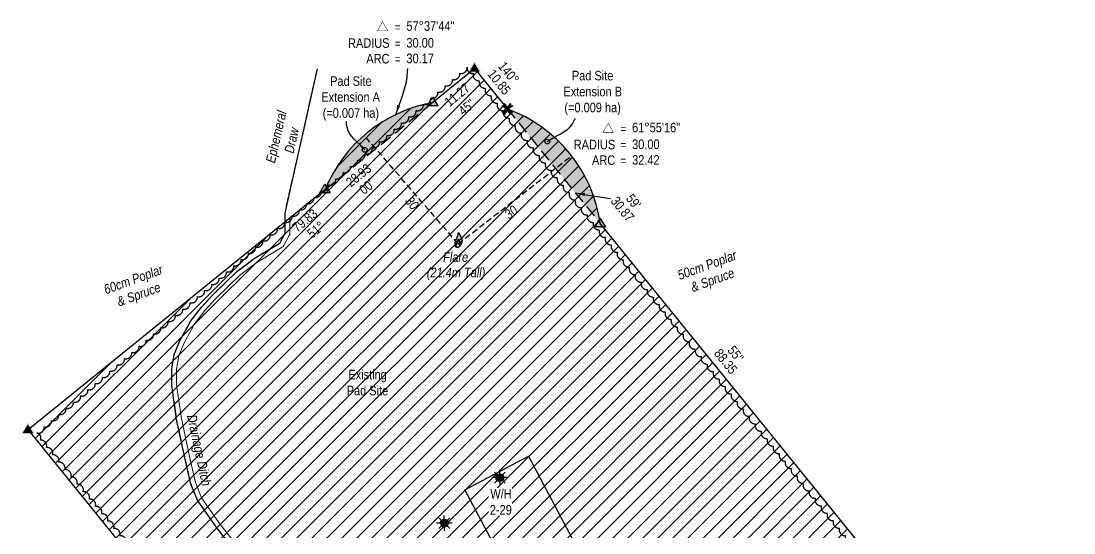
# Model space of a CAD drawing. Extents: x 406153 to 408770, y 6055523 to 6058345.
# Drawn here: x 406153 to 407252, y 6056832 to 6057367 of the extents above; entities that cross this region are included whole.
import ezdxf
from ezdxf.enums import TextEntityAlignment as Align

# ---------------------------------------------------------------- set-up
doc = ezdxf.new("R2010")
doc.units = 0
doc.header["$LTSCALE"] = 5
for name, pattern in [('0', [1, 1, 0]), ('foc-ACCESSROAD', [3.75, 2.5, -1.25]), ('foc-TIELINE', [1.875, 1.25, -0.625]), ('foc-TOPO-ephemeral', [6.25, 3.125, -0.625, 0.625, -0.625, 0.625, -0.625])]:
    doc.linetypes.add(name, pattern=pattern)
for name, color, linetype, lineweight in [('AS-GENERAL', 48, 'Continuous', 18), ('C-WS-T', 13, 'Continuous', 9), ('T-TEXT', 48, 'Continuous', 18), ('T-TIE-T', 201, 'Continuous', 18)]:
    doc.layers.add(name, color=color, linetype=linetype, lineweight=lineweight)
for name, color, linetype in [('AS-SYMBOL', 7, 'Continuous'), ('C-RW', 13, 'Continuous'), ('C-WS', 13, 'foc-ACCESSROAD'), ('C-WS-S', 13, 'Continuous'), ('L-BD1', 253, 'Continuous'), ('L-MON', 1, 'Continuous'), ('P-PROPOSED', 10, 'Continuous'), ('P-PROPOSED-EXISTING-H', 59, 'Continuous'), ('P-PROPOSED-H', 21, 'Continuous'), ('P-TXT', 4, 'Continuous'), ('T-BUSH', 110, '0'), ('T-BUSH-T', 110, 'Continuous'), ('T-DRAW', 143, 'foc-TOPO-ephemeral'), ('T-TIE', 201, 'foc-TIELINE'), ('T-WATER-T', 170, 'Continuous')]:
    doc.layers.add(name, color=color, linetype=linetype)
doc.styles.add('175L', font='ARIALN.TTF', dxfattribs={"height": 20})
doc.styles.add('18', font='ARIALN.TTF', dxfattribs={"height": 18})
doc.styles.add('80', font='ARIALN.TTF', dxfattribs={"height": 10})
doc.styles.add('80CG', font='ARIALN.TTF', dxfattribs={"height": 10})
doc.styles.add('80L', font='ARIALN.TTF', dxfattribs={"height": 10})
doc.styles.add('80LS', font='ARIALNI.TTF', dxfattribs={"height": 10})
doc.styles.add('foc-LtypeFont', font='ARIALN.TTF', dxfattribs={"height": 7.35})
doc.linetypes.add('foc-TOPO-flowdirection-NOLINE', pattern='A,0,[">",foc-LtypeFont,S=0.3,R=0,X=0,Y=-0.945],-20,[">",foc-LtypeFont,S=0.3,R=0,X=0,Y=-0.945],0', length=20)
doc.dimstyles.new('Compass 5 000', dxfattribs={"dimscale": 5, "dimtxt": 9, "dimasz": 2, "dimexe": 0.2, "dimexo": 0.0625, "dimgap": 0.5, "dimtad": 0, "dimtih": 1, "dimtoh": 1, "dimzin": 0, "dimdsep": 46, "dimtxsty": '80CG', "dimcen": 0.1, "dimse1": 1, "dimse2": 1, "dimclrd": 256, "dimclrt": 256, "dimaunit": 1, "dimadec": 4, "dimazin": 0, "dimtfac": 0.06, "dimtofl": 0, "dimtmove": 0, "dimatfit": 1, "dimfxl": 0.2, "dimtolj": 1, "dimtzin": 0, "dimlwd": -1, "dimarcsym": 0})

# ---------------------------------------------------------------- blocks, each defined once
blk = doc.blocks.new('FLARE')
h = blk.add_hatch(color=255)
h.dxf.hatch_style = 1
h.paths.add_polyline_path([(0.16, 2.41, 0.114147), (0.13, 2.43), (0.11, 2.44, 0.261551), (0.01, 2.42), (0, 2.41, 0.131268), (-0.03, 2.37), (-0.04, 2.35, 0.041497), (-0.05, 2.33), (-0.05, 2.29, 0.015174), (-0.05, 2.29), (-0.06, 2.24, 0.004376), (-0.06, 2.24), (-0.07, 2.18), (-0.08, 2.11), (-0.09, 2.05), (-0.1, 1.98), (-0.12, 1.91), (-0.14, 1.83), (-0.17, 1.76), (-0.19, 1.68), (-0.22, 1.61), (-0.26, 1.53), (-0.29, 1.46), (-0.32, 1.39), (-0.36, 1.32), (-0.39, 1.25, 0.000505), (-0.39, 1.25), (-0.43, 1.18, 0.002398), (-0.43, 1.18), (-0.46, 1.1, 0.004177), (-0.46, 1.1), (-0.5, 1.03, 0.005735), (-0.5, 1.03), (-0.53, 0.95, 0.006994), (-0.53, 0.95), (-0.56, 0.87, 0.00791), (-0.57, 0.87), (-0.6, 0.78, 0.008323), (-0.6, 0.78), (-0.63, 0.69, 0.008095), (-0.63, 0.68), (-0.66, 0.59, 0.008067), (-0.66, 0.59), (-0.68, 0.49, 0.008387), (-0.68, 0.49), (-0.7, 0.39, 0.009056), (-0.71, 0.38), (-0.72, 0.28, 0.010123), (-0.72, 0.28), (-0.74, 0.18, 0.011689), (-0.74, 0.18), (-0.75, 0.08, 0.013925), (-0.75, 0.08), (-0.75, -0.02, 0.016488), (-0.75, -0.02), (-0.75, -0.11, 0.017255), (-0.75, -0.12), (-0.74, -0.2, 0.01735), (-0.74, -0.2), (-0.73, -0.28, 0.017311), (-0.73, -0.29), (-0.71, -0.36, 0.01715), (-0.71, -0.36), (-0.69, -0.43, 0.016886), (-0.69, -0.44), (-0.66, -0.5, 0.016546), (-0.66, -0.5), (-0.63, -0.56, 0.016164), (-0.63, -0.56), (-0.6, -0.61, 0.016329), (-0.6, -0.62), (-0.57, -0.66, 0.018828), (-0.57, -0.67), (-0.54, -0.71, 0.022087), (-0.53, -0.71), (-0.5, -0.75, 0.025345), (-0.49, -0.76), (-0.46, -0.78, 0.028234), (-0.45, -0.79), (-0.42, -0.82, 0.030298), (-0.41, -0.82), (-0.37, -0.84, 0.031129), (-0.36, -0.85), (-0.32, -0.86, 0.030544), (-0.31, -0.87), (-0.27, -0.88, 0.028465), (-0.26, -0.88), (-0.22, -0.89, 0.025311), (-0.21, -0.89), (-0.16, -0.89, 0.02283), (-0.15, -0.89), (-0.11, -0.89, 0.021226), (-0.1, -0.89), (-0.05, -0.88, 0.020401), (-0.04, -0.88), (0, -0.87, 0.020299), (0.01, -0.87), (0.05, -0.85, 0.020911), (0.06, -0.85), (0.11, -0.83, 0.022277), (0.11, -0.83), (0.15, -0.81, 0.023712), (0.16, -0.8), (0.2, -0.78, 0.022408), (0.21, -0.78), (0.24, -0.75, 0.01993), (0.25, -0.74), (0.28, -0.72, 0.017146), (0.28, -0.71), (0.31, -0.68, 0.014211), (0.32, -0.68), (0.35, -0.64, 0.011221), (0.35, -0.64), (0.37, -0.61, 0.008212), (0.38, -0.61), (0.4, -0.57, 0.005172), (0.4, -0.57), (0.42, -0.54, 0.002523), (0.43, -0.54), (0.45, -0.5, 0.001671), (0.45, -0.5), (0.47, -0.47, 0.001229), (0.47, -0.47), (0.49, -0.44, 0.00075), (0.49, -0.44), (0.51, -0.41, 0.00026), (0.51, -0.41), (0.54, -0.37), (0.56, -0.34), (0.58, -0.3), (0.61, -0.27), (0.63, -0.23, 0.001311), (0.63, -0.23), (0.66, -0.19, 0.003726), (0.66, -0.19), (0.69, -0.15, 0.006065), (0.69, -0.14), (0.72, -0.1, 0.008452), (0.72, -0.1), (0.74, -0.05, 0.010991), (0.75, -0.05), (0.77, 0, 0.013767), (0.77, 0), (0.79, 0.05, 0.016839), (0.8, 0.05), (0.81, 0.1, 0.019104), (0.82, 0.11), (0.83, 0.15, 0.016987), (0.83, 0.16), (0.84, 0.21, 0.013636), (0.84, 0.21), (0.85, 0.26, 0.010244), (0.85, 0.27), (0.86, 0.31, 0.006846), (0.86, 0.32), (0.86, 0.37, 0.003419), (0.86, 0.37), (0.86, 0.41), (0.87, 0.46), (0.87, 0.5), (0.88, 0.54), (0.88, 0.59), (0.89, 0.63, 0.001278), (0.89, 0.63), (0.89, 0.67, 0.004735), (0.89, 0.67), (0.9, 0.71, 0.008354), (0.9, 0.72), (0.9, 0.76, 0.012059), (0.9, 0.76), (0.9, 0.8, 0.015712), (0.9, 0.81), (0.9, 0.85, 0.018457), (0.9, 0.85), (0.9, 0.89, 0.018102), (0.9, 0.9), (0.89, 0.94, 0.016533), (0.89, 0.95), (0.88, 0.99, 0.014576), (0.88, 0.99), (0.87, 1.03, 0.012435), (0.86, 1.04), (0.85, 1.08, 0.010283), (0.85, 1.09), (0.83, 1.13, 0.00824), (0.83, 1.13), (0.81, 1.18, 0.00638), (0.81, 1.18), (0.78, 1.23, 0.004735), (0.78, 1.23), (0.76, 1.29, 0.003388), (0.75, 1.29), (0.73, 1.34, 0.002345), (0.73, 1.34), (0.7, 1.4, 0.001492), (0.7, 1.4), (0.67, 1.46, 0.000746), (0.67, 1.46), (0.63, 1.51), (0.6, 1.57), (0.57, 1.62), (0.55, 1.68), (0.52, 1.73), (0.49, 1.78), (0.47, 1.83), (0.45, 1.87), (0.42, 1.92), (0.4, 1.97), (0.38, 2.02), (0.35, 2.08, 0.000332), (0.35, 2.08), (0.33, 2.13, 0.001849), (0.33, 2.13), (0.3, 2.19, 0.0038), (0.3, 2.19), (0.27, 2.24, 0.006473), (0.27, 2.24), (0.25, 2.29, 0.010865), (0.24, 2.3), (0.22, 2.34, 0.019524), (0.22, 2.34), (0.19, 2.38, 0.041077), (0.18, 2.39)])
at = {"color": 48, "flags": 128}
for points in [[(0.11, -0.72), (0.07, -0.74), (0.03, -0.76), (-0.02, -0.77), (-0.07, -0.78), (-0.11, -0.79), (-0.16, -0.79), (-0.2, -0.79), (-0.25, -0.78), (-0.29, -0.77), (-0.32, -0.76), (-0.36, -0.74), (-0.4, -0.71), (-0.43, -0.68), (-0.46, -0.65), (-0.49, -0.61), (-0.52, -0.56), (-0.54, -0.51), (-0.57, -0.46), (-0.59, -0.4), (-0.61, -0.33), (-0.63, -0.26), (-0.64, -0.19), (-0.65, -0.11), (-0.65, -0.02), (-0.65, 0.07), (-0.64, 0.17), (-0.63, 0.27), (-0.61, 0.36), (-0.58, 0.46), (-0.56, 0.56), (-0.53, 0.66), (-0.5, 0.75), (-0.47, 0.83), (-0.44, 0.91), (-0.41, 0.99), (-0.37, 1.06), (-0.34, 1.13), (-0.3, 1.2), (-0.27, 1.27), (-0.23, 1.34), (-0.2, 1.42), (-0.16, 1.49), (-0.13, 1.57), (-0.1, 1.65), (-0.07, 1.73), (-0.04, 1.8), (-0.02, 1.88), (0, 1.96), (0.01, 2.03), (0.02, 2.1), (0.03, 2.17), (0.04, 2.22), (0.05, 2.27), (0.05, 2.31), (0.06, 2.34), (0.08, 2.35), (0.09, 2.34), (0.11, 2.32), (0.13, 2.29), (0.16, 2.25), (0.18, 2.2), (0.21, 2.14), (0.24, 2.09), (0.26, 2.03), (0.29, 1.98), (0.31, 1.93), (0.33, 1.88), (0.36, 1.83), (0.38, 1.78), (0.41, 1.73), (0.43, 1.68), (0.46, 1.63), (0.49, 1.58), (0.52, 1.52), (0.55, 1.47), (0.58, 1.41), (0.61, 1.35), (0.64, 1.3), (0.67, 1.24), (0.69, 1.19), (0.72, 1.14), (0.74, 1.09), (0.75, 1.05), (0.77, 1), (0.78, 0.96), (0.79, 0.92), (0.8, 0.88), (0.8, 0.84), (0.8, 0.8), (0.8, 0.76), (0.8, 0.72), (0.79, 0.68), (0.79, 0.64), (0.78, 0.6), (0.78, 0.56), (0.77, 0.51), (0.77, 0.47), (0.76, 0.42), (0.76, 0.37), (0.76, 0.33), (0.75, 0.28), (0.74, 0.23), (0.73, 0.18), (0.72, 0.13), (0.7, 0.09), (0.68, 0.04), (0.66, 0), (0.63, -0.05), (0.61, -0.09), (0.58, -0.13), (0.55, -0.17), (0.53, -0.21), (0.5, -0.25), (0.48, -0.28), (0.45, -0.32), (0.43, -0.35), (0.41, -0.38), (0.39, -0.42), (0.37, -0.45), (0.34, -0.48), (0.32, -0.51), (0.3, -0.55), (0.27, -0.58), (0.24, -0.61), (0.21, -0.64), (0.18, -0.67), (0.15, -0.7)], [(0.02, -0.75), (-0.01, -0.76), (-0.03, -0.77), (-0.05, -0.78), (-0.08, -0.78), (-0.11, -0.79), (-0.13, -0.79), (-0.16, -0.79), (-0.18, -0.78), (-0.2, -0.78), (-0.23, -0.77), (-0.25, -0.76), (-0.26, -0.74), (-0.28, -0.73), (-0.3, -0.71), (-0.32, -0.69), (-0.33, -0.66), (-0.35, -0.63), (-0.36, -0.6), (-0.37, -0.57), (-0.39, -0.53), (-0.4, -0.49), (-0.4, -0.45), (-0.41, -0.41), (-0.41, -0.36), (-0.41, -0.31), (-0.4, -0.25), (-0.39, -0.2), (-0.38, -0.14), (-0.37, -0.09), (-0.36, -0.03), (-0.34, 0.02), (-0.32, 0.07), (-0.31, 0.12), (-0.29, 0.16), (-0.27, 0.21), (-0.25, 0.25), (-0.23, 0.29), (-0.21, 0.33), (-0.19, 0.37), (-0.17, 0.41), (-0.15, 0.45), (-0.14, 0.49), (-0.12, 0.53), (-0.1, 0.58), (-0.08, 0.62), (-0.07, 0.66), (-0.06, 0.71), (-0.05, 0.75), (-0.04, 0.79), (-0.03, 0.83), (-0.03, 0.87), (-0.02, 0.9), (-0.02, 0.93), (-0.01, 0.95), (-0.01, 0.96), (0, 0.97), (0.01, 0.96), (0.02, 0.95), (0.03, 0.94), (0.04, 0.91), (0.06, 0.88), (0.07, 0.86), (0.09, 0.82), (0.1, 0.79), (0.12, 0.76), (0.13, 0.74), (0.14, 0.71), (0.16, 0.68), (0.17, 0.65), (0.18, 0.63), (0.2, 0.6), (0.21, 0.57), (0.23, 0.54), (0.25, 0.51), (0.26, 0.47), (0.28, 0.44), (0.3, 0.41), (0.31, 0.38), (0.33, 0.35), (0.34, 0.32), (0.36, 0.29), (0.37, 0.27), (0.38, 0.24), (0.39, 0.22), (0.39, 0.19), (0.4, 0.17), (0.4, 0.15), (0.41, 0.13), (0.41, 0.1), (0.41, 0.08), (0.4, 0.06), (0.4, 0.04), (0.4, 0.01), (0.39, -0.01), (0.39, -0.03), (0.39, -0.06), (0.39, -0.08), (0.38, -0.11), (0.38, -0.14), (0.38, -0.16), (0.38, -0.19), (0.37, -0.22), (0.37, -0.24), (0.36, -0.27), (0.35, -0.3), (0.34, -0.32), (0.32, -0.35), (0.31, -0.37), (0.3, -0.4), (0.28, -0.42), (0.27, -0.44), (0.25, -0.46), (0.24, -0.48), (0.22, -0.5), (0.21, -0.52), (0.2, -0.54), (0.19, -0.56), (0.17, -0.58), (0.16, -0.6), (0.15, -0.61), (0.14, -0.63), (0.12, -0.65), (0.11, -0.67), (0.09, -0.69), (0.08, -0.7), (0.06, -0.72), (0.04, -0.74)]]:
    blk.add_lwpolyline(points, close=True, dxfattribs=at)
blk = doc.blocks.new('GAS')
h = blk.add_hatch(color=255)
h.dxf.hatch_style = 1
edge = h.paths.add_edge_path()
edge.add_arc((0, 0), 0.9, 0, 360)
for p, q in [((-0.81, 0), (-1.62, 0)), ((-0.57, 0.57), (-1.14, 1.14)), ((0, 0.81), (0, 1.62)), ((0.57, 0.57), (1.14, 1.14)), ((1.62, 0), (0.81, 0)), ((-0.57, -0.57), (-1.14, -1.14)), ((0, -0.81), (0, -1.62)), ((1.14, -1.14), (0.57, -0.57))]:
    blk.add_line(p, q)
blk.add_circle((0, 0), 0.8)
blk = doc.blocks.new('TRIA')
blk.add_hatch(color=255).paths.add_polyline_path([(-0.04, 1.52), (-1.47, -0.87), (1.39, -0.87)])
blk = doc.blocks.new('TRIAA')
blk.add_blockref('TRIA', (0, 0))
blk = doc.blocks.new('TRIB')
at = {"color": 1}
blk.add_lwpolyline([(-1.12, -0.67), (-0.04, 1.13), (1.04, -0.67)], close=True, dxfattribs=at)
blk = doc.blocks.new('TRIBB')
blk.add_blockref('TRIB', (0, 0))
blk = doc.blocks.new('TRICC')
for name in ['TRIAA', 'TRIBB']:
    blk.add_blockref(name, (0, 0))
blk = doc.blocks.new('plspike')
blk.add_blockref('TRICC', (0, 0))
blk = doc.blocks.new('TEMP')
h = blk.add_hatch(color=255)
h.dxf.hatch_style = 1
h.paths.add_polyline_path([(0, 0.25), (-0.67, 1.15), (-0.67, 0.67), (-1.15, 0.67), (-0.25, 0), (-1.15, -0.67), (-0.67, -0.67), (-0.67, -1.15), (0, -0.25), (0.67, -1.15), (0.67, -0.67), (1.15, -0.67), (0.25, 0), (1.15, 0.67), (0.67, 0.67), (0.67, 1.15)])
h.paths.add_polyline_path([(0.57, 0.85), (0.57, 0.57), (0.85, 0.57), (0.08, 0), (0.85, -0.57), (0.57, -0.57), (0.57, -0.85), (0, -0.08), (-0.57, -0.85), (-0.57, -0.57), (-0.85, -0.57), (-0.08, 0), (-0.85, 0.57), (-0.57, 0.57), (-0.57, 0.85), (0, 0.08)], flags=16)
h = blk.add_hatch(color=1)
h.dxf.hatch_style = 1
h.paths.add_polyline_path([(0, 0.08), (-0.57, 0.85), (-0.57, 0.57), (-0.85, 0.57), (-0.08, 0), (-0.85, -0.57), (-0.57, -0.57), (-0.57, -0.85), (0, -0.08), (0.57, -0.85), (0.57, -0.57), (0.85, -0.57), (0.08, 0), (0.85, 0.57), (0.57, 0.57), (0.57, 0.85)])
at = {"color": 1}
for p, q in [((-0.08, 0), (0.08, 0)), ((0, 0.08), (0, -0.08))]:
    blk.add_line(p, q, dxfattribs=at)
at = {"color": 255, "flags": 128}
blk.add_lwpolyline([(-0.25, 0), (-1.15, 0.67), (-0.67, 0.67), (-0.67, 1.15), (0, 0.25), (0.67, 1.15), (0.67, 0.67), (1.15, 0.67), (0.25, 0), (1.15, -0.67), (0.67, -0.67), (0.67, -1.15), (0, -0.25), (-0.67, -1.15), (-0.67, -0.67), (-1.15, -0.67)], close=True, dxfattribs=at)
at = {"color": 1, "flags": 128}
blk.add_lwpolyline([(-0.08, 0), (-0.85, 0.57), (-0.57, 0.57), (-0.57, 0.85), (0, 0.08), (0.57, 0.85), (0.57, 0.57), (0.85, 0.57), (0.08, 0), (0.85, -0.57), (0.57, -0.57), (0.57, -0.85), (0, -0.08), (-0.57, -0.85), (-0.57, -0.57), (-0.85, -0.57)], close=True, dxfattribs=at)
blk = doc.blocks.new('STRIA')
blk.add_hatch(color=255).paths.add_polyline_path([(-0.04, 1.52), (-1.47, -0.87), (1.39, -0.87)])
blk = doc.blocks.new('STRIAA')
blk.add_blockref('STRIA', (0, 0))
blk = doc.blocks.new('STRIB')
at = {"color": 1}
blk.add_solid([(-1.12, -0.67), (-0.04, 1.13), (1.04, -0.67)], dxfattribs=at)
blk = doc.blocks.new('STRIBB')
blk.add_blockref('STRIB', (0, 0))
blk = doc.blocks.new('STRICC')
for name in ['STRIAA', 'STRIBB']:
    blk.add_blockref(name, (0, 0))
blk = doc.blocks.new('fdspike')
blk.add_blockref('STRICC', (0, 0))
blk = doc.blocks.new('curve')
at = {"const_width": 0.1}
blk.add_lwpolyline([(-4.99, 5.39), (-6.08, 3.49), (-3.89, 3.49)], close=True, dxfattribs=at)
at = {"style": '80'}
for p in [(-2.44, 3.36), (-2.44, -0.04), (-2.44, -3.3)]:
    blk.add_text('=', height=1.8, dxfattribs=at).set_placement(p)
for s, p in [('RADIUS', (-3.54, -0.05)), ('ARC', (-3.54, -3.31))]:
    blk.add_text(s, height=2, dxfattribs=at).set_placement(p, align=Align.RIGHT)
for tag, p in [('DELTA', (0, 3.52)), ('CURVE_RADIUS', (0, 0)), ('ARC_LENGTH', (0, -3.26))]:
    blk.add_attdef(tag, p, '', height=2, dxfattribs=at)

msp = doc.modelspace()

# ---------------------------------------------------------------- hatches: boundary and pattern name
at = {"layer": 'P-PROPOSED-EXISTING-H'}
h = msp.add_hatch(dxfattribs=at)
h.set_pattern_fill('ANSI31', color=256, scale=3.498492, style=0)
h.set_pattern_definition([(45, (-3004.45, 7510.352), (-7.85433892, 7.85433892), [])])
edge = h.paths.add_edge_path()
edge.add_arc((406609.686, 6057134.196), 149.912, 8.055628, 69.947139)
edge.add_line((406661.089, 6057275.02), (406626.946, 6057317.181))
edge.add_line((406626.946, 6057317.181), (406583.166, 6057281.744))
edge.add_arc((406609.686, 6057134.196), 149.912, 100.189521, 157.786279)
edge.add_line((406470.9, 6057190.872), (406160.781, 6056939.851))
edge.add_line((406160.781, 6056939.851), (406569.706, 6056434.746))
edge.add_line((406569.706, 6056434.746), (407036.061, 6056811.991))
edge.add_line((407036.061, 6056811.991), (406758.119, 6057155.204))
at = {"layer": 'P-PROPOSED-H'}
h = msp.add_hatch(color=256, dxfattribs=at)
h.dxf.hatch_style = 1
edge = h.paths.add_edge_path()
edge.add_line((406583.203, 6057281.774), (406470.863, 6057190.842))
edge.add_arc((406609.686, 6057134.196), 149.935, 100.173434, 157.802366, ccw=False)
h = msp.add_hatch(color=256, dxfattribs=at)
h.dxf.hatch_style = 1
edge = h.paths.add_edge_path()
edge.add_line((406758.147, 6057155.169), (406661.061, 6057275.055))
edge.add_arc((406609.686, 6057134.196), 149.935, 8.040879, 69.961889, ccw=False)

# ---------------------------------------------------------------- linework, layer by layer
at = {"layer": 'AS-GENERAL', "flags": 128}
msp.add_lwpolyline([(406397.573, 6056795.61), (406361.683, 6056840.569), (406341.895, 6056868.822), (406335.519, 6056884.753), (406329.35, 6056911.825), (406320.733, 6056951.536), (406315.751, 6056986.882), (406315.772, 6057003.294), (406318.006, 6057017.25), (406323.638, 6057030.76), (406334.971, 6057050.8), (406345.391, 6057064.396), (406356.505, 6057076.675), (406370.733, 6057090.598), (406381.562, 6057101.129), (406399.49, 6057114.73), (406425.964, 6057130.606, 0.13405339), (406427.785, 6057132.507), (406433.423, 6057142.887, 0.12503866), (406434.029, 6057145.273), (406434.029, 6057161.028)], format="xyb", dxfattribs=at)
at = {"layer": 'C-RW'}
msp.add_lwpolyline([(407127.574, 6056054.682), (406798.674, 6056461.689), (406720.875, 6056557.938), (406632.379, 6056667.715), (406687.031, 6056744.737), (406616.802, 6056877.219), (406683.065, 6056912.348), (406774.942, 6056739.026), (406726.332, 6056670.52), (406779.227, 6056604.966), (406971.13, 6056367.881)], dxfattribs=at)
at = {"layer": 'C-WS'}
for p, q in [((406470.9, 6057190.872), (406583.166, 6057281.744)), ((406661.089, 6057275.02), (406758.119, 6057155.204))]:
    msp.add_line(p, q, dxfattribs=at)
at = {"layer": 'P-PROPOSED'}
msp.add_lwpolyline([(406758.119, 6057155.204, 0.27681483), (406661.089, 6057275.02), (406626.946, 6057317.181), (406583.166, 6057281.744, 0.25674128), (406470.9, 6057190.872), (406160.781, 6056939.851), (406569.706, 6056434.746), (407036.061, 6056811.991)], format="xyb", close=True, dxfattribs=at)
at = {"layer": 'T-BUSH', "flags": 128}
msp.add_lwpolyline([(406576.261, 6056444.909, 0.52056705), (406569.869, 6056452.593, 0.52056705), (406563.477, 6056460.278, 0.52056705), (406557.085, 6056467.963, 0.52056705), (406550.693, 6056475.648, 0.52056705), (406544.301, 6056483.333, 0.52056705), (406537.909, 6056491.018, 0.52056705), (406531.517, 6056498.702, 0.52056705), (406525.125, 6056506.387, 0.52056705), (406518.733, 6056514.072, 0.52056705), (406512.341, 6056521.757, 0.52056705), (406505.949, 6056529.442, 0.52056705), (406499.557, 6056537.126, 0.52056705), (406493.165, 6056544.811, 0.52056705), (406486.773, 6056552.496, 0.52056705), (406480.381, 6056560.181, 0.52056705), (406473.989, 6056567.866, 0.52056705), (406467.597, 6056575.55, 0.52056705), (406461.205, 6056583.235, 0.52056705), (406454.813, 6056590.92, 0.52056705), (406448.421, 6056598.605, 0.52056705), (406442.029, 6056606.29, 0.52056705), (406435.637, 6056613.975, 0.52056705), (406429.245, 6056621.659, 0.52056705), (406422.853, 6056629.344, 0.52056705), (406416.461, 6056637.029, 0.52056705), (406410.069, 6056644.714, 0.52056705), (406403.677, 6056652.399, 0.52056705), (406397.285, 6056660.083, 0.52056705), (406390.893, 6056667.768, 0.52056705), (406384.501, 6056675.453, 0.52056705), (406378.109, 6056683.138, 0.52056705), (406371.717, 6056690.823, 0.52056705), (406365.325, 6056698.507, 0.52056705), (406358.933, 6056706.192, 0.52056705), (406352.541, 6056713.877, 0.52056705), (406346.149, 6056721.562, 0.52056705), (406339.757, 6056729.247, 0.52056705), (406333.365, 6056736.932, 0.52056705), (406326.973, 6056744.616, 0.52056705), (406320.581, 6056752.301, 0.52056705), (406314.189, 6056759.986, 0.52056705), (406307.797, 6056767.671, 0.52056705), (406301.405, 6056775.356, 0.52056705), (406295.013, 6056783.04, 0.52056705), (406288.621, 6056790.725, 0.52056705), (406282.229, 6056798.41, 0.52056705), (406275.837, 6056806.095, 0.52056705), (406269.445, 6056813.78, 0.52056705), (406263.053, 6056821.464, 0.52056705), (406256.661, 6056829.149, 0.52056705), (406250.269, 6056836.834, 0.52056705), (406243.877, 6056844.519, 0.52056705), (406237.485, 6056852.204, 0.52056705), (406231.093, 6056859.889, 0.52056705), (406224.701, 6056867.573, 0.52056705), (406218.309, 6056875.258, 0.52056705), (406211.917, 6056882.943, 0.52056705), (406205.525, 6056890.628, 0.52056705), (406199.133, 6056898.313, 0.52056705), (406192.741, 6056905.997, 0.52056705), (406186.349, 6056913.682, 0.52056705), (406179.957, 6056921.367, 0.52056705), (406173.565, 6056929.052, 0.52056705), (406169.959, 6056936.497, 0.52056705), (406177.571, 6056942.975, 0.52056705), (406185.182, 6056949.454, 0.52056705), (406192.794, 6056955.933, 0.52056705), (406200.406, 6056962.412, 0.52056705), (406208.018, 6056968.891, 0.52056705), (406215.63, 6056975.369, 0.52056705), (406223.241, 6056981.848, 0.52056705), (406230.853, 6056988.327, 0.52056705), (406238.465, 6056994.806, 0.52056705), (406246.077, 6057001.284, 0.52056705), (406253.689, 6057007.763, 0.52056705), (406261.3, 6057014.242, 0.52056705), (406268.912, 6057020.721, 0.52056705), (406276.524, 6057027.199, 0.52056705), (406284.136, 6057033.678, 0.52056705), (406291.748, 6057040.157, 0.52056705), (406299.36, 6057046.636, 0.52056705), (406306.971, 6057053.114, 0.52056705), (406314.583, 6057059.593, 0.52056705), (406322.195, 6057066.072, 0.52056705), (406329.807, 6057072.551, 0.52056705), (406337.419, 6057079.029, 0.52056705), (406345.03, 6057085.508, 0.52056705), (406352.642, 6057091.987, 0.52056705), (406360.254, 6057098.466, 0.52056705), (406367.866, 6057104.944, 0.52056705), (406375.478, 6057111.423, 0.52056705), (406383.089, 6057117.902, 0.52056705), (406390.701, 6057124.381, 0.52056705), (406398.313, 6057130.859, 0.52056705), (406405.925, 6057137.338, 0.52056705), (406413.537, 6057143.817, 0.52056705), (406421.148, 6057150.296, 0.52056705), (406428.76, 6057156.774, 0.52056705), (406436.372, 6057163.253, 0.52056705), (406443.984, 6057169.732, 0.52056705), (406451.596, 6057176.211, 0.52056705), (406459.207, 6057182.689, 0.52056705), (406466.819, 6057189.168, 0.52056705), (406474.431, 6057195.647, 0.52056705), (406482.043, 6057202.126, 0.52056705), (406489.655, 6057208.604, 0.52056705), (406497.267, 6057215.083, 0.52056705), (406504.878, 6057221.562, 0.52056705), (406512.49, 6057228.041, 0.52056705), (406520.102, 6057234.519, 0.52056705), (406527.714, 6057240.998, 0.52056705), (406535.326, 6057247.477, 0.52056705), (406542.937, 6057253.956, 0.52056705), (406550.549, 6057260.434, 0.52056705), (406558.161, 6057266.913, 0.52056705), (406565.773, 6057273.392, 0.52056705), (406573.385, 6057279.871, 0.52056705), (406580.996, 6057286.349, 0.52056705), (406588.608, 6057292.828, 0.52056705), (406596.22, 6057299.307, 0.52056705), (406603.832, 6057305.786, 0.52056705), (406611.444, 6057312.264, 0.52056705), (406619.055, 6057318.743, 0.52056705), (406625.445, 6057312.276, 0.52056705), (406631.71, 6057304.487, 0.52056705), (406637.975, 6057296.698, 0.52056705), (406644.24, 6057288.909, 0.52056705), (406650.504, 6057281.121, 0.52056705), (406656.769, 6057273.332, 0.52056705), (406663.034, 6057265.543, 0.52056705), (406669.299, 6057257.754, 0.52056705), (406675.564, 6057249.965, 0.52056705), (406681.829, 6057242.176, 0.52056705), (406688.093, 6057234.388, 0.52056705), (406694.358, 6057226.599, 0.52056705), (406700.623, 6057218.81, 0.52056705), (406706.888, 6057211.021, 0.52056705), (406713.153, 6057203.232, 0.52056705), (406719.418, 6057195.444, 0.52056705), (406725.682, 6057187.655, 0.52056705), (406731.947, 6057179.866, 0.52056705), (406738.212, 6057172.077, 0.52056705), (406744.477, 6057164.288, 0.52056705), (406750.742, 6057156.499, 0.52056705), (406757.007, 6057148.711, 0.52056705), (406763.271, 6057140.922, 0.52056705), (406769.536, 6057133.133, 0.52056705), (406775.801, 6057125.344, 0.52056705), (406782.066, 6057117.555, 0.52056705), (406788.331, 6057109.766, 0.52056705), (406794.596, 6057101.978, 0.52056705), (406800.86, 6057094.189, 0.52056705), (406807.125, 6057086.4, 0.52056705), (406813.39, 6057078.611, 0.52056705), (406819.655, 6057070.822, 0.52056705), (406825.92, 6057063.034, 0.52056705), (406832.185, 6057055.245, 0.52056705), (406838.449, 6057047.456, 0.52056705), (406844.714, 6057039.667, 0.52056705), (406850.979, 6057031.878, 0.52056705), (406857.244, 6057024.089, 0.52056705), (406863.509, 6057016.301, 0.52056705), (406869.774, 6057008.512, 0.52056705), (406876.038, 6057000.723, 0.52056705), (406882.303, 6056992.934, 0.52056705), (406888.568, 6056985.145, 0.52056705), (406894.833, 6056977.357, 0.52056705), (406901.098, 6056969.568, 0.52056705), (406907.363, 6056961.779, 0.52056705), (406913.627, 6056953.99, 0.52056705), (406919.892, 6056946.201, 0.52056705), (406926.157, 6056938.412, 0.52056705), (406932.422, 6056930.624, 0.52056705), (406938.687, 6056922.835, 0.52056705), (406944.952, 6056915.046, 0.52056705), (406951.216, 6056907.257, 0.52056705), (406957.481, 6056899.468, 0.52056705), (406963.746, 6056891.68, 0.52056705), (406970.011, 6056883.891, 0.52056705), (406976.276, 6056876.102, 0.52056705), (406982.541, 6056868.313, 0.52056705), (406988.805, 6056860.524, 0.52056705), (406995.07, 6056852.735, 0.52056705), (407001.335, 6056844.947, 0.52056705), (407007.6, 6056837.158, 0.52056705), (407013.865, 6056829.369, 0.52056705), (407020.13, 6056821.58, 0.52056705), (407026.394, 6056813.791, 0.52056705), (407026.476, 6056806.534, 0.52056705), (407018.973, 6056799.93, 0.52056705), (407011.47, 6056793.325, 0.52056705), (407003.967, 6056786.72, 0.52056705), (406996.465, 6056780.116, 0.52056705), (406988.962, 6056773.511, 0.52056705), (406981.459, 6056766.906, 0.52056705), (406973.956, 6056760.302, 0.52056705), (406966.453, 6056753.697, 0.52056705), (406958.95, 6056747.092, 0.52056705), (406951.448, 6056740.488, 0.52056705), (406943.945, 6056733.883, 0.52056705), (406936.442, 6056727.278, 0.52056705), (406928.939, 6056720.674, 0.52056705), (406921.436, 6056714.069, 0.52056705), (406913.934, 6056707.464, 0.52056705), (406906.431, 6056700.86, 0.52056705), (406898.928, 6056694.255, 0.52056705), (406891.425, 6056687.65, 0.52056705), (406883.922, 6056681.046, 0.52056705), (406876.419, 6056674.441, 0.52056705), (406868.917, 6056667.837, 0.52056705), (406861.414, 6056661.232, 0.52056705), (406860.123, 6056653.444, 0.52056705), (406864.673, 6056644.545, 0.52056705), (406869.224, 6056635.645, 0.52056705), (406874.621, 6056627.255, 0.52056705), (406880.357, 6056619.069, 0.52056705), (406886.093, 6056610.883, 0.52056705), (406891.829, 6056602.696, 0.52056705), (406897.565, 6056594.51, 0.52056705), (406903.3, 6056586.324, 0.52056705), (406909.036, 6056578.138, 0.52056705), (406915.27, 6056570.33, 0.52056705), (406921.615, 6056562.606, 0.52056705), (406927.96, 6056554.882, 0.52056705), (406934.305, 6056547.158, 0.52056705), (406940.649, 6056539.435, 0.52056705), (406946.994, 6056531.711, 0.52056705), (406953.339, 6056523.987, 0.52056705), (406959.684, 6056516.263, 0.52056705), (406966.029, 6056508.539, 0.52056705), (406972.374, 6056500.816, 0.52056705), (406978.719, 6056493.092, 0.52056705), (406985.063, 6056485.368, 0.52056705), (406991.408, 6056477.644, 0.52056705), (406997.753, 6056469.921, 0.52056705), (407004.098, 6056462.197, 0.52056705), (407010.443, 6056454.473, 0.52056705), (407016.788, 6056446.749, 0.52056705), (407023.133, 6056439.026, 0.52056705), (407029.477, 6056431.302, 0.52056705), (407035.822, 6056423.578, 0.52056705), (407042.167, 6056415.854, 0.52056705), (407048.512, 6056408.13, 0.52056705), (407054.857, 6056400.407, 0.52056705), (407061.202, 6056392.683, 0.52056705), (407067.547, 6056384.959, 0.52056705), (407073.891, 6056377.235, 0.52056705), (407080.236, 6056369.512, 0.52056705), (407086.581, 6056361.788, 0.52056705), (407092.926, 6056354.064, 0.52056705), (407099.271, 6056346.34, 0.52056705), (407105.616, 6056338.617, 0.52056705), (407111.961, 6056330.893, 0.52056705), (407118.306, 6056323.169, 0.52056705), (407124.65, 6056315.445, 0.52056705), (407130.995, 6056307.721, 0.52056705), (407137.34, 6056299.998, 0.52056705), (407143.685, 6056292.274, 0.52056705), (407150.03, 6056284.55, 0.52056705), (407156.375, 6056276.826, 0.52056705), (407162.72, 6056269.103, 0.52056705), (407169.064, 6056261.379, 0.52056705), (407175.409, 6056253.655, 0.52056705), (407181.754, 6056245.931, 0.52056705), (407188.099, 6056238.208, 0.52056705), (407194.444, 6056230.484, 0.52056705), (407200.789, 6056222.76, 0.52056705), (407207.134, 6056215.036, 0.52056705), (407213.478, 6056207.312, 0.52056705), (407219.823, 6056199.589, 0.52056705), (407226.168, 6056191.865, 0.52056705), (407232.513, 6056184.141, 0.52056705), (407238.858, 6056176.417, 0.52056705), (407245.203, 6056168.694, 0.52056705), (407251.548, 6056160.97, 0.22839333), (407252.48, 6056155.755, 0.22839333)], format="xyb", dxfattribs=at)
at = {"layer": 'T-DRAW', "linetype": 'foc-TOPO-flowdirection-NOLINE', "flags": 128}
msp.add_lwpolyline([(406886.564, 6056417.227), (406756.394, 6056484.259), (406708.497, 6056508.809), (406630.76, 6056548.19), (406594.887, 6056573.575), (406547.296, 6056625.804), (406456.835, 6056722.949), (406393.767, 6056792.367), (406357.679, 6056837.573), (406337.47, 6056866.428), (406330.733, 6056883.26), (406324.471, 6056910.74), (406315.81, 6056950.656), (406310.752, 6056986.535), (406310.774, 6057003.695), (406313.164, 6057018.626), (406319.14, 6057032.959), (406330.792, 6057053.564), (406341.548, 6057067.599), (406352.902, 6057080.141), (406367.243, 6057094.176), (406378.298, 6057104.926), (406396.686, 6057118.876), (406423.393, 6057134.892), (406429.032, 6057145.273), (406429.032, 6057166.331), (406437.992, 6057207.057), (406462.999, 6057317.124)], dxfattribs=at)
at = {"layer": 'T-DRAW', "flags": 128}
msp.add_lwpolyline([(406886.564, 6056417.227), (406756.394, 6056484.259), (406708.497, 6056508.809), (406630.76, 6056548.19), (406594.887, 6056573.575), (406547.296, 6056625.804), (406456.835, 6056722.949), (406393.767, 6056792.367), (406357.679, 6056837.573), (406337.47, 6056866.428), (406330.733, 6056883.26), (406324.471, 6056910.74), (406315.81, 6056950.656), (406310.752, 6056986.535), (406310.774, 6057003.695), (406313.164, 6057018.626), (406319.14, 6057032.959), (406330.792, 6057053.564), (406341.548, 6057067.599), (406352.902, 6057080.141), (406367.243, 6057094.176), (406378.298, 6057104.926), (406396.686, 6057118.876), (406423.393, 6057134.892), (406429.032, 6057145.273), (406429.032, 6057166.331), (406437.992, 6057207.057), (406462.999, 6057317.124)], dxfattribs=at)
at = {"layer": 'T-TIE', "flags": 128}
for points in [[(406609.686, 6057134.196), (406511.522, 6057247.529)], [(406609.686, 6057134.196), (406728.194, 6057226.047)]]:
    msp.add_lwpolyline(points, dxfattribs=at)

# ---------------------------------------------------------------- block references
at = {"layer": 'AS-SYMBOL', "xscale": 4.99784595000001, "yscale": 4.99784595000001, "zscale": 4.99784595000001}
msp.add_blockref('FLARE', (406609.686, 6057134.196), dxfattribs=at)
at = {"layer": 'C-WS-S', "xscale": 4.99784595000001, "yscale": 4.99784595000001, "zscale": 4.99784595000001}
msp.add_blockref('GAS', (406595.251, 6056842.371, 4378.96), dxfattribs=at)
at = {"layer": 'L-BD1', "xscale": 4.99784595000001, "yscale": 4.99784595000001, "zscale": 4.99784595000001}
for p, values in [((406555.697, 6057339.141), {'DELTA': '57%%d37\'44"', 'CURVE_RADIUS': '30.00', 'ARC_LENGTH': '30.17'}), ((406791.299, 6057233.141), {'DELTA': '61%%d55\'16"', 'CURVE_RADIUS': '30.00', 'ARC_LENGTH': '32.42'})]:
    msp.add_blockref('curve', p, dxfattribs=at).add_auto_attribs(values)
at = {"layer": 'L-MON', "xscale": 4.99784595000001, "yscale": 4.99784595000001, "zscale": 4.99784595000001}
for name, p in [('fdspike', (406626.946, 6057317.181)), ('plspike', (406583.191, 6057281.776)), ('TEMP', (406661.061, 6057275.055)), ('plspike', (406470.861, 6057190.776)), ('plspike', (406758.156, 6057155.141)), ('fdspike', (406160.781, 6056939.851))]:
    msp.add_blockref(name, p, dxfattribs=at)

# ---------------------------------------------------------------- texts
at = {"layer": 'L-BD1', "style": '80L'}
for s, rotation, p in [('140°', 309.0014, (406662.48, 6057312.813)), ('10.85', 309.0014, (406652.535, 6057303.108)), ('11.27', 38.9879, (406608.608, 6057289.801)), ("45''", 38.9879, (406618.712, 6057276.89)), ('28.93', 38.9879, (406505.73, 6057205.777)), ("00'", 38.9879, (406514.179, 6057193.693)), ('30.87', 309.0014, (406781.291, 6057170.516)), ("59'", 309.0014, (406792.772, 6057178.495)), ('79.83', 38.9879, (406449.676, 6057158.631)), ('51°', 38.9879, (406461.131, 6057149.003)), ('88.35', 309.0014, (406889.05, 6057011.359)), ("55''", 309.0014, (406899.407, 6057019.082))]:
    msp.add_text(s, height=9.9957, rotation=rotation, dxfattribs=at).set_placement(p, align=Align.MIDDLE)
at = {"layer": 'P-TXT', "char_height": 9.99569, "attachment_point": 1, "style": '80L'}
for s, width, insert in [('\\pi12.16277;Pad Site\\P\\pi3.00232;Extension A\\P\\pi4.36599;(=0.007 ha)', 66.23789, (406463.886, 6057309.151)), ('\\pi11.89685;Pad Site\\P\\pi3.05005;Extension B\\P\\pi4.10007;(=0.009 ha)', 65.70606, (406716.506, 6057314.894)), ('\\pi3.2171;Existing\\P\\pi1.46138;Pad Site', 44.83511, (406491.868, 6057002.537))]:
    msp.add_mtext_dynamic_manual_height_columns(s, width=width, gutter_width=1249.461, heights=[0], dxfattribs=dict(at, insert=insert))
at = {"layer": 'T-BUSH-T', "char_height": 9.99569, "width": 65.37878, "attachment_point": 2, "rotation": 20, "style": '80LS'}
for s, insert in [('50cm Poplar \\P& Spruce', (406867.786, 6057116.706)), ('60cm Poplar \\P& Spruce', (406268.838, 6057101.684))]:
    msp.add_mtext(s, dxfattribs=dict(at, insert=insert))
at = {"layer": 'T-TEXT', "insert": (406571.584, 6057125.289), "char_height": 9.99812, "width": 70.16957, "attachment_point": 1, "line_spacing_factor": 0.961801, "style": '175L'}
msp.add_mtext('\\pi22.45755;{\\fArial Narrow|b0|i1|c0|p34;Flare\\P\\pi5.34958;(21.4m Tall)}', dxfattribs=at)
at = {"layer": 'T-TEXT', "insert": (406336.304, 6056956.957), "char_height": 9.99569, "attachment_point": 1, "rotation": 282.117261, "style": '80L'}
msp.add_mtext_dynamic_manual_height_columns('\\pi0.32612;{\\fArial Narrow|b0|i1|c0|p34;Drainage Ditch}', width=75.54493, gutter_width=249.892, heights=[0], dxfattribs=at)
at = {"layer": 'T-TIE-T', "char_height": 9.99569, "width": 12.94572, "attachment_point": 1, "line_spacing_factor": 0.961801, "style": '175L'}
for insert, rotation in [((406560.791, 6057185.162), 310.897887), ((406656.428, 6057166.976), 37.777762)]:
    msp.add_mtext('\\pi0.36362;{\\fArial Narrow|b0|i1|c0|p34;30}', dxfattribs=dict(at, insert=insert, rotation=rotation))
at = {"layer": 'T-WATER-T', "insert": (406410.863, 6057229.728), "char_height": 9.99057, "attachment_point": 1, "rotation": 77.200146, "style": '80L'}
msp.add_mtext_dynamic_manual_height_columns('\\pi-9.86086;{\\fArial Narrow|b0|i1|c0|p34;Ephemeral \\P\\pi4.39241;Draw}', width=35.55355, gutter_width=49.978, heights=[0], dxfattribs=at)

# ---------------------------------------------------------------- leaders
at = {"layer": 'L-BD1', "path_type": 1}
for points in [[(406544.717, 6057269.199), (406556.406, 6057308.548), (406557.021, 6057317.156)], [(406732.079, 6057187.359), (406768.632, 6057181.347)]]:
    msp.add_leader(points, dimstyle='Compass 5 000', override={"dimgap": 0.5, "dimtad": 0}, dxfattribs=at)
at = {"layer": 'P-TXT', "path_type": 1}
for points, override in [([(406702.74, 6057240.976), (406728.932, 6057259.453), (406732.013, 6057265.099)], {"dimasz": 1, "dimldrblk": 'DotBlank'}), ([(406512.11, 6057232.309), (406493.653, 6057255.672), (406493.038, 6057262.436)], {"dimasz": 1, "dimgap": 0.5, "dimtad": 0, "dimldrblk": 'DotBlank'})]:
    msp.add_leader(points, dimstyle='Compass 5 000', override=override, dxfattribs=at)

# ---------------------------------------------------------------- next in the draw order: texts
at = {"layer": 'C-WS-T', "insert": (406642.569, 6056877.935), "char_height": 9.99141, "attachment_point": 1, "style": '18', "bg_fill": 3, "box_fill_scale": 1.1, "bg_fill_color": 256, "bg_fill_transparency": 0}
msp.add_mtext_dynamic_manual_height_columns('\\pi0.67698;W/H\\P\\pi0.21012;2-29', width=22.48859, gutter_width=99.914, heights=[0], dxfattribs=at)

# ---------------------------------------------------------------- next in the draw order: block references
at = {"layer": 'C-WS-S', "xscale": 4.99784595000001, "yscale": 4.99784595000001, "zscale": 4.99784595000001}
msp.add_blockref('GAS', (406653.166, 6056889.921, 4371.475), dxfattribs=at)

doc.saveas('drawing.dxf')
